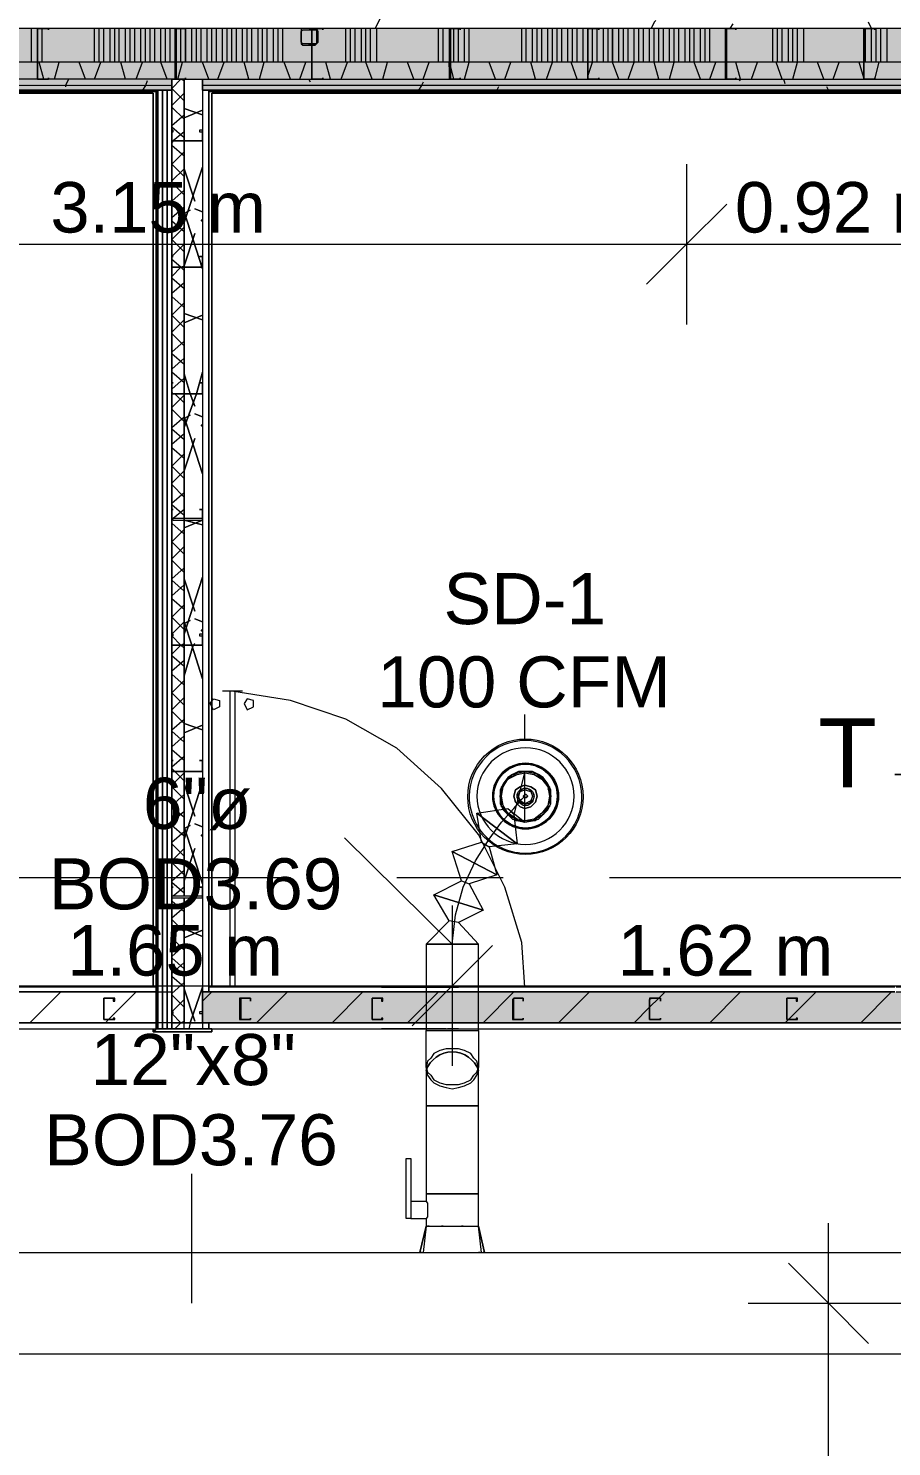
# Model space of a CAD drawing. Header units: metres. Extents: x -2 to 207, y -8 to 52.
# Drawn here: x 37.129 to 39.695, y 21.481 to 25.696 of the extents above; entities that cross this region are included whole.
import ezdxf

# ---------------------------------------------------------------- set-up
doc = ezdxf.new("R2010")
doc.units = ezdxf.units.M
doc.layers.add('HVAC - Ductos', color=5, linetype='Continuous', lineweight=0)
doc.layers.add('PDF_Text', color=7, linetype='Continuous', lineweight=0)
doc.layers.add('PDF_Geometry', color=7, linetype='Continuous', lineweight=0, true_color=0xaaaaaa)
doc.layers.add('PDF_Solid Fills', color=7, linetype='Continuous', lineweight=0, true_color=0xffffff)
doc.styles.add('PDF Helvetica', font='')
doc.styles.get('PDF Helvetica').set_extended_font_data('Helvetica')

msp = doc.modelspace()

# ---------------------------------------------------------------- hatches: boundary and pattern name
at = {"layer": 'PDF_Solid Fills', "lineweight": 0, "transparency": 33554559}
h = msp.add_hatch(color=256, dxfattribs=at)
h.paths.add_polyline_path([(37.9816, 25.696), (37.9724, 25.6914), (37.9724, 25.696), (34.7653, 25.696), (34.7653, 25.5952), (39.8922, 25.5952), (39.8922, 25.696)])
h.paths.add_polyline_path([(40.2679, 25.696), (40.2633, 25.6456), (40.2633, 25.696), (40.1213, 25.696), (40.1213, 25.5952), (40.4649, 25.5952), (40.4649, 25.696)])
h = msp.add_hatch(color=256, dxfattribs=at)
h.paths.add_polyline_path([(37.9862, 25.6868), (37.9862, 25.6547), (37.9908, 25.6868)])
h.paths.add_polyline_path([(37.9816, 25.6914), (37.9816, 25.696), (37.945, 25.696)])
h.paths.add_polyline_path([(37.945, 25.6502), (37.9815, 25.6456), (37.9816, 25.6456), (37.9816, 25.6502)])
h = msp.add_hatch(color=256, dxfattribs=at)
h.paths.add_polyline_path([(39.8922, 25.5448), (39.8922, 25.5952), (34.8661, 25.5952), (34.8661, 25.5448)])
h.paths.add_polyline_path([(40.1213, 25.5952), (40.1213, 25.5448), (40.4649, 25.5448), (40.4649, 25.5952)])
h = msp.add_hatch(color=256, dxfattribs=at)
h.paths.add_polyline_path([(37.5555, 25.5311), (37.5555, 25.5448), (34.9165, 25.5448), (34.9165, 25.5265), (34.9197, 25.5265), (37.1982, 25.5311)])
h.paths.add_polyline_path([(40.1213, 25.5448), (40.1213, 25.5265), (40.1214, 25.5265), (40.19, 25.5311), (40.4649, 25.5311), (40.4649, 25.5448)])
h.paths.add_polyline_path([(37.6472, 25.5448), (37.6472, 25.5265), (39.8922, 25.5265), (39.8922, 25.5448)])
h = msp.add_hatch(color=256, dxfattribs=at)
h.paths.add_polyline_path([(37.5555, 25.5128), (37.5555, 25.5265), (34.9302, 25.5265), (34.9302, 25.5128)])
h.paths.add_polyline_path([(40.1213, 25.5265), (40.1213, 25.5128), (40.4649, 25.5128), (40.4649, 25.5265)])
h.paths.add_polyline_path([(37.6472, 25.5265), (37.6472, 25.5128), (39.8922, 25.5128), (39.8922, 25.5265)])
msp.add_hatch(color=256, dxfattribs=at).paths.add_polyline_path([(39.7593, 22.7408), (39.7593, 22.8325), (37.6472, 22.8325), (37.6472, 22.7408)])
msp.add_hatch(color=256, dxfattribs=at).paths.add_polyline_path([(39.7593, 22.7408), (39.7593, 22.8325), (37.6472, 22.8325), (37.6472, 22.7408)])

# ---------------------------------------------------------------- linework, layer by layer
at = {"layer": 'HVAC - Ductos', "lineweight": 0}
for points in [[(39.0858, 25.2928), (39.0858, 25.0545), (39.0858, 24.8163)], [(39.2049, 25.1737), (39.0858, 25.0545), (38.9667, 24.9354)], [(30.573, 25.0545), (32.14, 25.0545), (35.9336, 25.0545), (39.0858, 25.0545), (40.245, 25.0545)], [(38.6047, 23.5838), (38.6047, 23.6572)], [(38.5543, 23.3777), (38.6047, 23.3364), (38.6047, 23.4876), (38.5727, 23.3593), (38.5819, 23.2723), (38.4627, 23.3639), (38.5543, 23.3777), (38.5727, 23.3593)], [(38.5819, 23.341), (38.5773, 23.341), (38.5773, 23.3456), (38.5543, 23.3593), (38.5406, 23.3823), (38.536, 23.3823), (38.536, 23.3868), (38.5314, 23.4143), (38.5314, 23.3914), (38.5406, 23.3731), (38.5543, 23.3593), (38.5681, 23.3456), (38.5864, 23.341), (38.6047, 23.3364), (38.6277, 23.341), (38.6459, 23.3456), (38.6597, 23.3593), (38.6735, 23.3731), (38.6826, 23.3914), (38.6826, 23.4143), (38.6826, 23.4326), (38.6735, 23.451), (38.6597, 23.4693), (38.6459, 23.4785), (38.6277, 23.4876), (38.6047, 23.4876), (38.5864, 23.4876), (38.5681, 23.4785), (38.5543, 23.4693), (38.5406, 23.451), (38.5314, 23.4326), (38.5314, 23.4143), (38.536, 23.4326), (38.5452, 23.451), (38.5543, 23.4647), (38.5681, 23.4785), (38.5864, 23.483), (38.6047, 23.4876), (38.6277, 23.483), (38.6459, 23.4785), (38.6597, 23.4647), (38.6689, 23.451), (38.6781, 23.4326), (38.6826, 23.4143), (38.6781, 23.396), (38.6689, 23.3777), (38.6597, 23.3593), (38.6459, 23.3502), (38.6277, 23.341), (38.6047, 23.341), (38.5864, 23.341), (38.5681, 23.3502), (38.5543, 23.3593), (38.5452, 23.3777), (38.536, 23.396), (38.5314, 23.4143), (38.536, 23.4372), (38.536, 23.4418), (38.5406, 23.4464), (38.5543, 23.4647), (38.5773, 23.4785)], [(38.5773, 23.483), (38.5819, 23.483), (38.6047, 23.4876), (38.6323, 23.483), (38.6368, 23.483)], [(38.6414, 23.4785), (38.6597, 23.4647), (38.6735, 23.4464), (38.6781, 23.4418), (38.6781, 23.4372)], [(38.6735, 23.4372), (38.6826, 23.4143), (38.6735, 23.3868)], [(38.3894, 22.9745), (38.3986, 23.0615), (38.4214, 23.144), (38.4581, 23.2219), (38.4994, 23.286), (38.536, 23.3364), (38.5727, 23.3777), (38.5956, 23.4051), (38.6047, 23.4143)], [(38.4765, 23.2769), (38.4627, 23.3639), (38.5819, 23.2723), (38.4994, 23.2631), (38.5222, 23.1806), (38.3894, 23.2494), (38.4765, 23.2769), (38.4994, 23.2631)], [(38.6781, 23.3868), (38.6781, 23.3823), (38.6735, 23.3823), (38.6597, 23.3593), (38.6368, 23.3456), (38.6368, 23.341), (38.6323, 23.341)], [(38.6323, 23.3456), (38.6047, 23.341), (38.5819, 23.3456)], [(38.3894, 22.9745), (38.0687, 23.2906)], [(38.4169, 23.1623), (38.3894, 23.2494), (38.5222, 23.1806), (38.4398, 23.1532), (38.4811, 23.0753), (38.3344, 23.1211), (38.4169, 23.1623), (38.4398, 23.1532)], [(38.3802, 23.0432), (38.3344, 23.1211), (38.4811, 23.0753), (38.4077, 23.0386), (38.3802, 23.0432), (38.3115, 22.9745), (38.3115, 22.7179), (38.3161, 22.7179), (38.3252, 22.7179), (38.3344, 22.7179), (38.3528, 22.7179), (38.371, 22.7179), (38.3894, 22.7179), (38.4077, 22.7179), (38.426, 22.7179), (38.4444, 22.7179), (38.4535, 22.7179), (38.4627, 22.7179), (38.4673, 22.7179), (38.4673, 22.9745), (38.3115, 22.9745), (38.4673, 22.9745), (38.4077, 23.0386)], [(38.3894, 23.089), (38.3894, 22.8508), (38.3894, 22.6125)], [(38.5085, 22.9699), (38.3894, 22.8508), (38.2703, 22.7317)], [(31.9017, 22.8508), (36.7354, 22.8508), (38.3894, 22.8508), (40.245, 22.8508)], [(38.3115, 22.6079), (38.3161, 22.5942), (38.3252, 22.585), (38.3344, 22.5713), (38.3528, 22.5621), (38.371, 22.5575), (38.3894, 22.5575), (38.4077, 22.5575), (38.426, 22.5621), (38.4444, 22.5713), (38.4535, 22.585), (38.4627, 22.5942), (38.4673, 22.6079)], [(38.3115, 22.5988), (38.3161, 22.585), (38.3252, 22.5713), (38.3344, 22.5621), (38.3528, 22.553), (38.371, 22.5484), (38.3894, 22.5438), (38.4077, 22.5484), (38.426, 22.553), (38.4444, 22.5621), (38.4535, 22.5713), (38.4627, 22.585), (38.4673, 22.5988)], [(37.6151, 21.907), (37.6151, 22.2918)], [(38.3207, 22.1361), (38.3161, 22.1361), (38.3207, 22.1361), (38.3252, 22.1361), (38.3344, 22.1361), (38.3528, 22.1361), (38.371, 22.1361), (38.3894, 22.1361), (38.4077, 22.1361), (38.426, 22.1361), (38.4444, 22.1361), (38.4535, 22.1361), (38.4581, 22.1361), (38.4627, 22.1361), (38.4673, 22.1361), (38.4673, 22.2323), (38.4627, 22.2323), (38.4535, 22.2323), (38.4444, 22.2323), (38.426, 22.2323), (38.4077, 22.2323), (38.3894, 22.2323), (38.371, 22.2323), (38.3528, 22.2323), (38.3344, 22.2323), (38.3252, 22.2323), (38.3161, 22.2323), (38.3115, 22.2323), (38.3115, 22.2093), (38.2657, 22.2093), (38.2657, 22.2047), (38.2657, 22.2001), (38.2657, 22.1956), (38.2657, 22.191), (38.2657, 22.1864), (38.2657, 22.1773), (38.2657, 22.1727), (38.2657, 22.1681), (38.2657, 22.1635), (38.2657, 22.1589), (38.3115, 22.1589), (38.3115, 22.1361), (38.3161, 22.1361)], [(38.3115, 22.2093), (38.3161, 22.2047), (38.3161, 22.1956), (38.3161, 22.191), (38.3161, 22.1819), (38.3161, 22.1727), (38.3161, 22.1635), (38.3115, 22.1589)], [(38.2978, 22.0581), (38.2932, 22.0581), (38.3115, 22.1361), (38.2932, 22.0581), (38.2978, 22.0581), (38.307, 22.0581), (38.3161, 22.0581), (38.3344, 22.0581), (38.339, 22.0581)], [(38.3115, 22.1361), (38.3024, 22.0581)], [(38.4627, 22.0581), (38.4719, 22.0581), (38.4765, 22.0581), (38.4673, 22.1361)], [(38.4856, 22.0581), (38.4673, 22.1361), (38.4856, 22.0581)], [(39.5074, 9.1378), (39.5074, 10.0678), (39.5074, 14.0264), (39.5074, 17.2794), (39.5074, 22.1452)], [(38.3436, 22.0581), (38.3574, 22.0581), (38.3665, 22.0581), (38.371, 22.0581)], [(38.3756, 22.0581), (38.3986, 22.0581), (38.4032, 22.0581)], [(38.4077, 22.0581), (38.4214, 22.0581), (38.4306, 22.0581), (38.4352, 22.0581), (38.4444, 22.0581), (38.4581, 22.0581)], [(38.4719, 22.0581), (38.4673, 22.0581)], [(39.3882, 22.0261), (39.5074, 21.907), (39.6264, 21.7878)], [(39.2691, 21.907), (39.5074, 21.907), (39.7456, 21.907)]]:
    msp.add_lwpolyline(points, dxfattribs=at)
for points in [[(38.4398, 23.4143, 1.013409), (38.7743, 23.4143, 0.986385)], [(38.4627, 23.4143, 0.994109), (38.7514, 23.4143, 0.994592)], [(38.5085, 23.4143, 0.990064), (38.7055, 23.4143, 0.990766)], [(38.4673, 22.5988, 0.705972), (38.3115, 22.5988, -0.705972)], [(40.7444, 21.4488), (40.442, 21.4488), (40.4328, 21.5083), (40.4191, 21.5679), (40.387, 21.6183), (40.3503, 21.6641), (40.3045, 21.7053), (40.2541, 21.7328), (40.1946, 21.7512), (40.135, 21.7557), (40.135, 22.0581), (40.135, 21.7557), (35.9015, 21.7557), (35.9015, 22.0581), (40.135, 22.0581, -0.417539)]]:
    msp.add_lwpolyline(points, format="xyb", close=True, dxfattribs=at)
for points in [[(38.6781, 23.4143), (38.6735, 23.3868), (38.6551, 23.3639), (38.6323, 23.3456), (38.6047, 23.341), (38.5819, 23.3456), (38.5543, 23.3639), (38.5406, 23.3868), (38.536, 23.4143), (38.5406, 23.4418), (38.5543, 23.4647), (38.5819, 23.4785), (38.6047, 23.483), (38.6323, 23.4785), (38.6551, 23.4647), (38.6735, 23.4418)], [(38.6414, 23.4143), (38.6368, 23.4326), (38.6231, 23.4418), (38.6047, 23.4464), (38.591, 23.4418), (38.5773, 23.4326), (38.5727, 23.4143), (38.5773, 23.4326), (38.591, 23.4418), (38.6047, 23.4464), (38.6231, 23.4418), (38.6368, 23.4326)], [(38.6323, 23.4143), (38.6277, 23.396), (38.6139, 23.3868), (38.6001, 23.3868), (38.5864, 23.396), (38.5819, 23.4143), (38.5864, 23.4281), (38.6001, 23.4372), (38.6139, 23.4372), (38.6277, 23.4281)], [(38.5727, 23.4143), (38.5773, 23.396), (38.591, 23.3823), (38.6047, 23.3777), (38.6231, 23.3823), (38.6368, 23.396), (38.6414, 23.4143), (38.6368, 23.396), (38.6231, 23.3823), (38.6047, 23.3777), (38.591, 23.3823), (38.5773, 23.396)], [(38.6277, 23.4143), (38.6231, 23.4006), (38.6047, 23.3914), (38.591, 23.4006), (38.5864, 23.4143), (38.591, 23.4281), (38.6047, 23.4326), (38.6231, 23.4281)], [(38.6139, 23.4143), (38.6093, 23.4189), (38.6047, 23.4189), (38.6001, 23.4143), (38.6047, 23.4189), (38.6093, 23.4189)], [(38.6001, 23.4143), (38.6047, 23.4097), (38.6093, 23.4097), (38.6139, 23.4143), (38.6093, 23.4097), (38.6047, 23.4097)], [(38.4673, 22.9745), (38.4627, 22.9745), (38.4535, 22.9745), (38.4444, 22.9745), (38.426, 22.9745), (38.4077, 22.9745), (38.3894, 22.9745), (38.371, 22.9745), (38.3528, 22.9745), (38.3344, 22.9745), (38.3252, 22.9745), (38.3161, 22.9745), (38.3115, 22.9745), (38.3161, 22.9745), (38.3252, 22.9745), (38.3344, 22.9745), (38.3528, 22.9745), (38.371, 22.9745), (38.3894, 22.9745), (38.4077, 22.9745), (38.426, 22.9745), (38.4444, 22.9745), (38.4535, 22.9745), (38.4627, 22.9745)], [(38.4673, 22.7179), (38.4673, 22.6721), (38.4673, 22.6354), (38.4673, 22.6079), (38.4627, 22.6263), (38.4535, 22.6354), (38.4444, 22.6492), (38.426, 22.6583), (38.4077, 22.6629), (38.3894, 22.6629), (38.371, 22.6629), (38.3528, 22.6583), (38.3344, 22.6492), (38.3252, 22.6354), (38.3161, 22.6263), (38.3115, 22.6079), (38.3115, 22.6446), (38.3115, 22.6859), (38.3115, 22.7179), (38.3161, 22.7179), (38.3252, 22.7179), (38.3344, 22.7179), (38.3528, 22.7179), (38.371, 22.7179), (38.3894, 22.7179), (38.4077, 22.7179), (38.426, 22.7179), (38.4444, 22.7179), (38.4535, 22.7179), (38.4627, 22.7179)], [(38.3115, 22.4934), (38.3161, 22.4934), (38.3252, 22.4934), (38.3344, 22.4934), (38.3528, 22.4934), (38.371, 22.4934), (38.3894, 22.4934), (38.4077, 22.4934), (38.426, 22.4934), (38.4444, 22.4934), (38.4535, 22.4934), (38.4627, 22.4934), (38.4673, 22.4934), (38.4673, 22.5346), (38.4673, 22.5759), (38.4673, 22.5988), (38.4673, 22.6079), (38.4627, 22.6263), (38.4535, 22.6354), (38.4444, 22.6492), (38.426, 22.6583), (38.4077, 22.6629), (38.3894, 22.6629), (38.371, 22.6629), (38.3528, 22.6583), (38.3344, 22.6492), (38.3252, 22.6354), (38.3161, 22.6263), (38.3115, 22.6079), (38.3115, 22.5988), (38.3115, 22.5621), (38.3115, 22.5209)], [(38.4673, 22.4934), (38.4627, 22.4934), (38.4535, 22.4934), (38.4444, 22.4934), (38.426, 22.4934), (38.4077, 22.4934), (38.3894, 22.4934), (38.371, 22.4934), (38.3528, 22.4934), (38.3344, 22.4934), (38.3252, 22.4934), (38.3161, 22.4934), (38.3115, 22.4934), (38.3115, 22.2323), (38.3161, 22.2323), (38.3252, 22.2323), (38.3344, 22.2323), (38.3528, 22.2323), (38.371, 22.2323), (38.3894, 22.2323), (38.4077, 22.2323), (38.426, 22.2323), (38.4444, 22.2323), (38.4535, 22.2323), (38.4627, 22.2323), (38.4673, 22.2323)], [(38.2519, 22.3376), (38.2657, 22.3376), (38.2657, 22.1589), (38.2519, 22.1589)], [(38.3619, 22.1361), (38.3574, 22.1361)], [(38.4214, 22.1361), (38.4169, 22.1361)], [(38.4811, 22.0581), (38.4856, 22.0581)]]:
    msp.add_lwpolyline(points, close=True, dxfattribs=at)
for centre, radius in [((38.6067, 23.4124), 0.1715), ((38.606, 23.4143), 0.0949), ((38.609, 23.4143), 0.0965), ((38.6081, 23.4143), 0.0949)]:
    msp.add_circle(centre, radius, dxfattribs=at)
msp.add_ellipse((38.607, 23.4143), major_axis=(-0.0252, 0), ratio=0.944079, start_param=3.140775, end_param=9.42396, dxfattribs=at)
at = {"layer": 'PDF_Geometry', "color": 254, "lineweight": 0, "true_color": 0xeaeaea}
for points in [[(38.1741, 25.7235), (38.1695, 25.7144), (38.1603, 25.696)], [(38.9942, 25.719), (38.9896, 25.7144), (38.9804, 25.696)], [(39.6356, 25.696), (39.6264, 25.7144)], [(39.2233, 25.7098), (39.2141, 25.696)], [(37.2486, 25.5448), (37.2394, 25.5265), (37.2394, 25.5219)], [(37.9679, 25.5357), (37.9633, 25.5448)], [(39.2461, 25.5448), (39.2416, 25.5403)], [(39.379, 25.5311), (39.3745, 25.5448)], [(37.4823, 25.5403), (37.4777, 25.5265), (37.4685, 25.5127)], [(38.3024, 25.5357), (38.2978, 25.5265), (38.2886, 25.5127)], [(38.5268, 25.5219), (38.5222, 25.5127)], [(39.5074, 25.5127), (39.5028, 25.5219)]]:
    msp.add_lwpolyline(points, dxfattribs=at)
at = {"layer": 'PDF_Geometry', "lineweight": 0}
for points in [[(39.8922, 25.696), (34.7653, 25.696), (34.7653, 25.5952), (34.7332, 25.5952), (34.7332, 25.696), (34.7469, 25.696), (34.7653, 25.696)], [(37.1386, 25.5952), (37.1386, 25.696)], [(37.1569, 25.5952), (37.1569, 25.696)], [(37.1707, 25.5952), (37.1707, 25.696)], [(37.3264, 25.5952), (37.3264, 25.696)], [(37.3402, 25.5952), (37.3402, 25.696)], [(37.3539, 25.5952), (37.3539, 25.696)], [(37.3723, 25.5952), (37.3723, 25.696)], [(37.386, 25.5952), (37.386, 25.696)], [(37.3997, 25.5952), (37.3997, 25.696)], [(37.4181, 25.5952), (37.4181, 25.696)], [(37.4318, 25.5952), (37.4318, 25.696)], [(37.4456, 25.5952), (37.4456, 25.696)], [(37.4639, 25.5952), (37.4639, 25.696)], [(37.4777, 25.5952), (37.4777, 25.696)], [(37.4914, 25.5952), (37.4914, 25.696)], [(37.5051, 25.5952), (37.5051, 25.696)], [(37.5235, 25.5952), (37.5235, 25.696)], [(37.5372, 25.5952), (37.5372, 25.696)], [(37.5509, 25.5952), (37.5509, 25.696)], [(38.3802, 25.696), (38.3802, 25.5952), (37.9724, 25.5952), (37.5693, 25.5952), (37.5693, 25.696)], [(37.583, 25.5952), (37.583, 25.696)], [(37.6151, 25.5952), (37.6151, 25.696)], [(37.6288, 25.5952), (37.6288, 25.696)], [(37.6426, 25.5952), (37.6426, 25.696)], [(37.6609, 25.5952), (37.6609, 25.696)], [(37.6747, 25.5952), (37.6747, 25.696)], [(37.6884, 25.5952), (37.6884, 25.696)], [(37.7067, 25.5952), (37.7067, 25.696)], [(37.7205, 25.5952), (37.7205, 25.696)], [(37.7342, 25.5952), (37.7342, 25.696)], [(37.748, 25.5952), (37.748, 25.696)], [(37.7663, 25.5952), (37.7663, 25.696)], [(37.78, 25.5952), (37.78, 25.696)], [(37.7938, 25.5952), (37.7938, 25.696)], [(37.8121, 25.5952), (37.8121, 25.696)], [(37.8258, 25.5952), (37.8258, 25.696)], [(37.8396, 25.5952), (37.8396, 25.696)], [(37.8579, 25.5952), (37.8579, 25.696)], [(37.8716, 25.5952), (37.8716, 25.696)], [(37.8854, 25.5952), (37.8854, 25.696)], [(38.0733, 25.5952), (38.0733, 25.696)], [(38.087, 25.5952), (38.087, 25.696)], [(38.1007, 25.5952), (38.1007, 25.696)], [(38.1191, 25.5952), (38.1191, 25.696)], [(38.1328, 25.5952), (38.1328, 25.696)], [(38.1465, 25.5952), (38.1465, 25.696)], [(38.1649, 25.5952), (38.1649, 25.696)], [(38.3482, 25.5952), (38.3482, 25.696)], [(38.3619, 25.5952), (38.3619, 25.696)], [(38.394, 25.5952), (38.394, 25.696)], [(38.4077, 25.5952), (38.4077, 25.696)], [(38.426, 25.5952), (38.426, 25.696)], [(38.4398, 25.5952), (38.4398, 25.696)], [(38.5956, 25.5952), (38.5956, 25.696)], [(38.6093, 25.5952), (38.6093, 25.696)], [(38.6277, 25.5952), (38.6277, 25.696)], [(38.6414, 25.5952), (38.6414, 25.696)], [(38.6551, 25.5952), (38.6551, 25.696)], [(38.6735, 25.5952), (38.6735, 25.696)], [(38.6872, 25.5952), (38.6872, 25.696)], [(38.7009, 25.5952), (38.7009, 25.696)], [(38.7147, 25.5952), (38.7147, 25.696)], [(38.733, 25.5952), (38.733, 25.696)], [(38.7468, 25.5952), (38.7468, 25.696)], [(38.7605, 25.5952), (38.7605, 25.696)], [(38.7788, 25.5952), (38.7788, 25.696)], [(38.7926, 25.5952), (38.7926, 25.696)], [(38.8063, 25.5952), (38.8063, 25.696)], [(38.8201, 25.5952), (38.8201, 25.696)], [(38.8384, 25.5952), (38.8384, 25.696)], [(38.8522, 25.5952), (38.8522, 25.696)], [(38.8842, 25.5952), (38.8842, 25.696)], [(38.898, 25.5952), (38.898, 25.696)], [(38.9117, 25.5952), (38.9117, 25.696)], [(38.93, 25.5952), (38.93, 25.696)], [(38.9438, 25.5952), (38.9438, 25.696)], [(38.9575, 25.5952), (38.9575, 25.696)], [(38.9758, 25.5952), (38.9758, 25.696)], [(38.9896, 25.5952), (38.9896, 25.696)], [(39.0034, 25.5952), (39.0034, 25.696)], [(39.0171, 25.5952), (39.0171, 25.696)], [(39.0354, 25.5952), (39.0354, 25.696)], [(39.0492, 25.5952), (39.0492, 25.696)], [(39.0629, 25.5952), (39.0629, 25.696)], [(39.0812, 25.5952), (39.0812, 25.696)], [(39.095, 25.5952), (39.095, 25.696)], [(39.1087, 25.5952), (39.1087, 25.696)], [(39.1271, 25.5952), (39.1271, 25.696)], [(39.1408, 25.5952), (39.1408, 25.696)], [(39.1545, 25.5952), (39.1545, 25.696)], [(39.3424, 25.5952), (39.3424, 25.696)], [(39.3561, 25.5952), (39.3561, 25.696)], [(39.3699, 25.5952), (39.3699, 25.696)], [(39.3882, 25.5952), (39.3882, 25.696)], [(39.402, 25.5952), (39.402, 25.696)], [(39.4157, 25.5952), (39.4157, 25.696)], [(39.434, 25.5952), (39.434, 25.696)], [(39.6173, 25.5952), (39.6173, 25.696)], [(39.6356, 25.5952), (39.6356, 25.696)], [(39.6494, 25.5952), (39.6494, 25.696)], [(39.6631, 25.5952), (39.6631, 25.696)], [(39.6815, 25.5952), (39.6815, 25.696)], [(37.5647, 25.5952), (37.1569, 25.5952), (36.7492, 25.5952), (36.3368, 25.5952), (35.929, 25.5952), (35.5212, 25.5952), (35.1135, 25.5952), (34.8661, 25.5952), (34.8661, 25.5448), (34.8661, 25.5127), (34.8661, 25.137), (34.8661, 25.5448), (34.9165, 25.5448), (34.9165, 22.9057), (34.9165, 25.5265), (34.9302, 25.5265), (34.9302, 22.7545), (34.9165, 22.7545), (34.9165, 22.9012)], [(39.2003, 25.5952), (38.7926, 25.5952), (38.3848, 25.5952)], [(39.8922, 25.5952), (39.6127, 25.5952), (39.2049, 25.5952)], [(37.5921, 25.5448), (37.5555, 25.5448), (34.9165, 25.5448), (34.9165, 25.5265), (34.9165, 25.5127), (34.9165, 22.9378), (34.9165, 22.9057)], [(37.5189, 25.5127), (37.5555, 25.5127), (37.5555, 25.5265), (37.5555, 25.5448), (37.5921, 25.5448), (37.5921, 25.5127), (37.5921, 25.3615), (37.5921, 24.9859), (37.5921, 24.6102), (37.5921, 24.239), (37.5921, 23.8633), (37.5921, 23.4876), (37.5921, 23.1165), (37.5921, 23.4876), (37.5921, 23.8633), (37.5921, 24.239), (37.5921, 24.6102), (37.5921, 24.9859), (37.5921, 25.3615), (37.5921, 25.5448), (37.6472, 25.5448), (37.6472, 22.7225), (37.5921, 22.7225), (37.5921, 22.7408), (37.5921, 23.1119), (37.5921, 22.7408)], [(37.5921, 25.5403), (37.583, 25.5448), (37.5555, 25.5173), (37.5921, 25.4807)], [(37.5921, 23.1165), (37.5921, 23.4876), (37.5921, 23.8633), (37.5921, 24.239), (37.5921, 24.6102), (37.5921, 24.9859), (37.5921, 25.3615), (37.5921, 25.5448), (37.5555, 25.5448), (37.5555, 22.7225), (37.5921, 22.7225), (37.5921, 22.7408), (37.5921, 23.1119)], [(37.6655, 25.5127), (37.6655, 22.8462), (37.6655, 25.5127), (37.6472, 25.5127), (37.6472, 25.5265), (37.6472, 25.5448), (39.8922, 25.5448)], [(37.5555, 25.5265), (34.9302, 25.5265), (34.9302, 25.5127), (34.9302, 22.9378), (34.9302, 22.7545), (34.9302, 22.7408), (32.3141, 22.7408), (32.3141, 22.7225), (34.9485, 22.7225), (34.9485, 22.7408), (32.3141, 22.7408), (31.9613, 22.7408), (31.9613, 22.7225), (32.3141, 22.7225), (31.9613, 22.7225)], [(34.9485, 22.8095), (34.9485, 22.9378), (34.9485, 25.5127), (37.5097, 25.5127), (37.5097, 22.8462), (34.9165, 22.8462), (34.8431, 22.8462), (34.8431, 22.8325), (34.8431, 22.7408), (34.8431, 22.7225), (37.5235, 22.7225), (37.6655, 22.7225), (39.7593, 22.7225), (39.7593, 22.8462), (39.7089, 22.8462)], [(34.9485, 25.5127), (34.9485, 25.5081), (34.9531, 25.5081), (34.9531, 22.8462), (34.9531, 25.5081), (34.9485, 25.5081), (34.9485, 25.5127), (34.9485, 22.8462), (34.9485, 25.5127), (34.9485, 25.5081), (34.9531, 25.5081), (37.5097, 25.5081)], [(34.9485, 22.9378), (34.9485, 25.5127), (37.5097, 25.5127), (37.5555, 25.5127), (34.9485, 25.5127), (37.5097, 25.5127), (37.5143, 25.5127), (37.5143, 22.8325), (37.5097, 22.8325), (37.5097, 22.8462), (37.5097, 22.8325), (37.5097, 22.8462), (37.5097, 22.8325)], [(35.0585, 25.5127), (37.4089, 25.5127)], [(37.5097, 25.5127), (37.5097, 22.8462), (37.5097, 25.5127)], [(37.5097, 25.5127), (37.5097, 22.8462), (37.5097, 25.5127)], [(37.5143, 25.5127), (37.5281, 25.5127), (37.5281, 22.8325), (37.5418, 22.8325)], [(37.5281, 25.5127), (37.5418, 25.5127), (37.5418, 22.8325), (37.5555, 22.8325)], [(37.5418, 25.5127), (37.5555, 25.5127), (37.5555, 22.8325), (37.5555, 22.7408)], [(37.5921, 25.5036), (37.5555, 25.4669)], [(39.8922, 25.5265), (37.6472, 25.5265)], [(37.6655, 22.8325), (37.6655, 22.8462), (37.6655, 22.8325), (37.6655, 25.5127), (37.6472, 25.5127), (37.6472, 22.8325), (37.6472, 22.7408), (37.6472, 22.8325), (37.6655, 22.8325), (39.7043, 22.8325), (37.6472, 22.8325), (37.6472, 22.7408), (39.7593, 22.7408)], [(37.6609, 25.5127), (37.6472, 25.5127), (39.8922, 25.5127), (37.8396, 25.5127)], [(39.8922, 25.5127), (37.6655, 25.5127), (37.6655, 22.9424), (37.6655, 25.5127), (39.8922, 25.5127), (39.8922, 23.4785), (39.7043, 23.4785), (39.8922, 23.4785)], [(37.6655, 25.5127), (37.6655, 22.8462), (37.6655, 25.5127)], [(39.7043, 22.8462), (37.6655, 22.8462), (37.6655, 25.5127), (39.8922, 25.5127)], [(37.6655, 25.5127), (37.6655, 22.8462), (37.6655, 25.5127)], [(37.6655, 22.8325), (37.6655, 25.5127), (37.6655, 22.8325)], [(37.6655, 25.5081), (39.8922, 25.5081)], [(37.6747, 22.8462), (37.6747, 25.5036)], [(37.6747, 22.8462), (37.6747, 25.5036)], [(37.5921, 25.4257), (37.5555, 25.4623)], [(37.5555, 25.4074), (37.5921, 25.4395)], [(37.5921, 25.3707), (37.5555, 25.4028)], [(37.5921, 25.389), (37.5601, 25.3615), (37.5555, 25.357)], [(37.5921, 25.3157), (37.5555, 25.3478)], [(37.5921, 25.2562), (37.5555, 25.2928), (37.5921, 25.3294)], [(37.5921, 25.279), (37.5555, 25.2424)], [(37.5921, 25.2012), (37.5555, 25.2378)], [(37.5555, 25.1828), (37.5921, 25.2149)], [(37.5921, 25.1462), (37.5555, 25.1783)], [(37.5921, 25.1646), (37.5555, 25.1325)], [(37.5921, 25.0912), (37.5555, 25.1233)], [(37.5921, 25.0317), (37.5555, 25.0683), (37.5921, 25.1049)], [(37.5921, 25.0545), (37.5555, 25.0179)], [(37.5921, 24.9767), (37.583, 24.9859), (37.5555, 25.0087)], [(37.5555, 24.9583), (37.583, 24.9859), (37.5921, 24.9904)], [(37.5921, 24.9217), (37.5555, 24.9538)], [(37.5921, 24.94), (37.5555, 24.9079)], [(37.5921, 24.8667), (37.5555, 24.8988)], [(37.5921, 24.8072), (37.5555, 24.8438), (37.5921, 24.8805)], [(37.5921, 24.83), (37.5555, 24.7934)], [(37.5921, 24.7522), (37.5555, 24.7888)], [(37.5555, 24.7338), (37.5921, 24.7659)], [(37.5921, 24.6972), (37.5555, 24.7292)], [(37.5921, 24.7155), (37.5555, 24.6834)], [(37.5921, 24.6422), (37.5555, 24.6743)], [(37.5555, 24.6239), (37.5921, 24.656)], [(37.5601, 24.6102), (37.5555, 24.6148)], [(37.5921, 24.6056), (37.5555, 24.5689)], [(37.5921, 24.5826), (37.5647, 24.6102)], [(37.5921, 24.5277), (37.5555, 24.5643)], [(37.5555, 24.5093), (37.5921, 24.5414)], [(37.5921, 24.4727), (37.5555, 24.5047)], [(37.5921, 24.491), (37.5555, 24.4589)], [(37.5921, 24.4177), (37.5555, 24.4498)], [(37.5921, 24.3581), (37.5555, 24.3948), (37.5921, 24.4315)], [(37.5921, 24.3811), (37.5555, 24.3444)], [(37.5921, 24.3032), (37.5555, 24.3399)], [(37.5555, 24.2848), (37.5921, 24.3169)], [(37.5921, 24.2482), (37.5555, 24.2802)], [(37.5921, 24.2665), (37.5601, 24.239)], [(37.5601, 24.2344), (37.5555, 24.2344)], [(37.5921, 24.1932), (37.5555, 24.2253)], [(37.5921, 24.1336), (37.5555, 24.1703), (37.5921, 24.207)], [(37.5921, 24.1566), (37.5555, 24.1199)], [(37.5921, 24.0787), (37.5555, 24.1153)], [(37.5555, 24.0604), (37.5921, 24.0924)], [(37.5921, 24.0237), (37.5555, 24.0558)], [(37.5921, 24.042), (37.5555, 24.0099)], [(37.5921, 23.9687), (37.5555, 24.0008)], [(37.5921, 23.9091), (37.5555, 23.9458), (37.5921, 23.9825)], [(37.5921, 23.9321), (37.5555, 23.8954)], [(37.5921, 23.8541), (37.583, 23.8633), (37.5555, 23.8908)], [(37.5555, 23.8358), (37.583, 23.8633), (37.5921, 23.8679)], [(37.5921, 23.7992), (37.5555, 23.8313)], [(37.5921, 23.8175), (37.5555, 23.7855)], [(37.5921, 23.7442), (37.5555, 23.7763)], [(37.5921, 23.6846), (37.5555, 23.7213), (37.5921, 23.7579)], [(37.5921, 23.7076), (37.5555, 23.6709)], [(37.7663, 23.7259), (37.7067, 23.7259)], [(37.7296, 22.8462), (37.7296, 23.7259)], [(38.6047, 22.8462), (38.5956, 22.979), (38.5452, 23.144), (38.4673, 23.2998), (38.3574, 23.4372), (38.2245, 23.5564), (38.0733, 23.6434), (37.9083, 23.6984), (37.7342, 23.7259)], [(37.7434, 23.7259), (37.7434, 22.8462)], [(37.5921, 23.6296), (37.5555, 23.6663)], [(37.5555, 23.6114), (37.5921, 23.6434)], [(37.5921, 23.5747), (37.5555, 23.6068)], [(37.5921, 23.593), (37.5555, 23.5609)], [(37.5921, 23.5197), (37.5555, 23.5518)], [(37.5555, 23.5014), (37.5921, 23.5334)], [(37.5921, 23.4601), (37.5647, 23.4876), (37.5555, 23.4968)], [(37.5921, 23.483), (37.5555, 23.4464)], [(37.5921, 23.4051), (37.5555, 23.4418)], [(37.5555, 23.3868), (37.5921, 23.4189)], [(37.5921, 23.3502), (37.5555, 23.3823)], [(37.5921, 23.3685), (37.5555, 23.3364)], [(37.5921, 23.2952), (37.5555, 23.3273)], [(37.5555, 23.2769), (37.5921, 23.3089)], [(37.5921, 23.2357), (37.5555, 23.2723)], [(37.5921, 23.2585), (37.5555, 23.2219)], [(37.5921, 23.1806), (37.5555, 23.2173)], [(37.5555, 23.1623), (37.5921, 23.1944)], [(37.9083, 23.1715), (36.6392, 23.1715)], [(37.5921, 23.1257), (37.5555, 23.1577)], [(37.5921, 23.144), (37.5601, 23.1165)], [(38.5406, 23.1715), (38.2245, 23.1715)], [(40.1305, 23.1715), (38.8568, 23.1715)], [(37.5921, 23.0707), (37.5555, 23.1028)], [(37.5555, 23.0524), (37.5921, 23.0844)], [(37.5921, 23.0111), (37.5555, 23.0478)], [(37.5921, 23.034), (37.5555, 22.9974)], [(37.5921, 22.9562), (37.5555, 22.9928)], [(37.5555, 22.9378), (37.5921, 22.9699)], [(37.5921, 22.9012), (37.5555, 22.9332)], [(37.5921, 22.9195), (37.5555, 22.8874)], [(37.5921, 22.8462), (37.5555, 22.8783)], [(37.5555, 22.8279), (37.5921, 22.8599)], [(39.7043, 22.8462), (37.6655, 22.8462), (37.6655, 22.8325), (39.7043, 22.8325)], [(37.5143, 22.8325), (37.5281, 22.8325)], [(37.5921, 22.7866), (37.5555, 22.8233)], [(37.5921, 22.8095), (37.5555, 22.7729)], [(39.7089, 22.8325), (39.7593, 22.8325), (39.7593, 22.7408), (37.6655, 22.7408), (37.6472, 22.7408)], [(37.583, 22.7408), (37.5555, 22.7683)], [(37.6472, 22.7225), (37.5143, 22.7225), (37.5097, 22.7225), (37.6747, 22.7225), (37.5097, 22.7225), (37.5051, 22.7179), (37.5051, 22.7133), (37.5005, 22.7133), (37.5005, 22.7225), (37.5005, 22.7133), (37.6747, 22.7133), (37.5005, 22.7133), (37.6747, 22.7133), (37.5005, 22.7133), (37.6747, 22.7133), (37.5005, 22.7133), (37.5005, 22.7225), (37.5005, 22.7133), (37.5051, 22.7133), (37.5051, 22.7179), (37.5097, 22.7225), (37.5097, 22.7408), (37.5143, 22.7408), (37.5143, 22.7225)], [(37.5097, 22.7408), (37.5097, 22.7225), (37.6747, 22.7225), (37.6747, 22.7179), (37.6747, 22.7133), (37.6747, 22.7179), (37.6747, 22.7133), (37.6747, 22.7179), (37.6747, 22.7225), (37.5097, 22.7225), (37.6747, 22.7225), (37.5097, 22.7225), (37.6747, 22.7225), (37.5189, 22.7225), (37.6747, 22.7225), (37.5097, 22.7225)], [(37.5097, 22.7408), (37.5097, 22.7225), (37.5097, 22.7408)], [(37.5097, 22.7408), (37.5097, 22.7225), (37.5097, 22.7408)], [(37.5281, 22.7408), (37.5143, 22.7408)], [(37.6655, 22.7408), (37.6655, 22.7225), (37.6655, 22.7408), (37.6655, 22.7225), (37.6655, 22.7408), (37.6655, 22.7225), (37.6472, 22.7225), (37.5281, 22.7225)], [(37.5647, 22.7225), (37.583, 22.7408), (37.5921, 22.7454)], [(37.6655, 22.7225), (37.6655, 22.7408), (37.6655, 22.7225)]]:
    msp.add_lwpolyline(points, dxfattribs=at)
for points in [[(37.189, 25.696), (37.1569, 25.696), (37.1569, 25.5448), (37.189, 25.5448), (37.189, 25.5494), (37.189, 25.5448), (37.1569, 25.5448), (37.1569, 25.696), (37.189, 25.696), (37.189, 25.6914)], [(37.189, 25.696), (37.1569, 25.696), (37.1569, 25.5448), (37.189, 25.5448), (37.189, 25.5494), (37.189, 25.5448), (37.1569, 25.5448), (37.1569, 25.696), (37.189, 25.696), (37.189, 25.6914)], [(37.5967, 25.696), (37.5693, 25.696), (37.5647, 25.696), (37.5647, 25.5448), (37.5693, 25.5448), (37.5967, 25.5448), (37.5967, 25.5494), (37.5967, 25.5448), (37.5693, 25.5448), (37.5693, 25.696), (37.5967, 25.696), (37.5967, 25.6914)], [(37.5967, 25.696), (37.5693, 25.696), (37.5647, 25.696), (37.5647, 25.5448), (37.5693, 25.5448), (37.5967, 25.5448), (37.5967, 25.5494), (37.5967, 25.5448), (37.5693, 25.5448), (37.5693, 25.696), (37.5967, 25.696), (37.5967, 25.6914)], [(37.5967, 25.696), (37.5967, 25.5952)], [(37.9404, 25.6868), (37.9404, 25.6547), (37.9404, 25.6502), (37.945, 25.6456), (37.9816, 25.6456), (37.9862, 25.6502), (37.9908, 25.6547), (37.9908, 25.6868), (37.9862, 25.696), (37.9816, 25.696), (37.945, 25.696), (37.9404, 25.696), (37.9404, 25.6868), (37.945, 25.6914), (37.9816, 25.6914), (37.9862, 25.6914), (37.9862, 25.6868), (37.9862, 25.6547), (37.9862, 25.6502), (37.9816, 25.6502), (37.945, 25.6502), (37.9404, 25.6547)], [(38.0045, 25.696), (37.9724, 25.696), (37.9724, 25.5448), (38.0045, 25.5448), (38.0045, 25.5494), (38.0045, 25.5448), (37.9724, 25.5448), (37.9724, 25.696), (38.0045, 25.696), (38.0045, 25.6914)], [(38.0045, 25.696), (37.9724, 25.696), (37.9724, 25.5448), (38.0045, 25.5448), (38.0045, 25.5494), (38.0045, 25.5448), (37.9724, 25.5448), (37.9724, 25.696), (38.0045, 25.696), (38.0045, 25.6914)], [(38.4123, 25.696), (38.3848, 25.696), (38.3802, 25.696), (38.3802, 25.5448), (38.3848, 25.5448), (38.4123, 25.5448), (38.4123, 25.5494), (38.4123, 25.5448), (38.3848, 25.5448), (38.3848, 25.696), (38.4123, 25.696), (38.4123, 25.6914)], [(38.4123, 25.696), (38.3848, 25.696), (38.3802, 25.696), (38.3802, 25.5448), (38.3848, 25.5448), (38.4123, 25.5448), (38.4123, 25.5494), (38.4123, 25.5448), (38.3848, 25.5448), (38.3848, 25.696), (38.4123, 25.696), (38.4123, 25.6914)], [(38.8247, 25.696), (38.7926, 25.696), (38.7926, 25.5448), (38.8247, 25.5448), (38.8247, 25.5494), (38.8247, 25.5448), (38.7926, 25.5448), (38.7926, 25.696), (38.8247, 25.696), (38.8247, 25.6914)], [(38.8247, 25.696), (38.7926, 25.696), (38.7926, 25.5448), (38.8247, 25.5448), (38.8247, 25.5494), (38.8247, 25.5448), (38.7926, 25.5448), (38.7926, 25.696), (38.8247, 25.696), (38.8247, 25.6914)], [(38.8659, 25.696), (38.8659, 25.5952)], [(39.2324, 25.696), (39.2049, 25.696), (39.2003, 25.696), (39.2003, 25.5448), (39.2049, 25.5448), (39.2324, 25.5448), (39.2324, 25.5494), (39.2324, 25.5448), (39.2049, 25.5448), (39.2049, 25.696), (39.2324, 25.696), (39.2324, 25.6914)], [(39.2324, 25.696), (39.2049, 25.696), (39.2003, 25.696), (39.2003, 25.5448), (39.2049, 25.5448), (39.2324, 25.5448), (39.2324, 25.5494), (39.2324, 25.5448), (39.2049, 25.5448), (39.2049, 25.696), (39.2324, 25.696), (39.2324, 25.6914)], [(39.6448, 25.696), (39.6127, 25.696), (39.6127, 25.5448), (39.6448, 25.5448), (39.6448, 25.5494), (39.6448, 25.5448), (39.6127, 25.5448), (39.6127, 25.696), (39.6448, 25.696), (39.6448, 25.6914)], [(39.6448, 25.696), (39.6127, 25.696), (39.6127, 25.5448), (39.6448, 25.5448), (39.6448, 25.5494), (39.6448, 25.5448), (39.6127, 25.5448), (39.6127, 25.696), (39.6448, 25.696), (39.6448, 25.6914)], [(34.9577, 25.5036), (34.9531, 25.5036), (34.9485, 25.5081), (34.9531, 25.5036), (34.9577, 25.5036), (37.5005, 25.5036), (34.9577, 25.5036), (34.9577, 22.8462)], [(37.5005, 25.5036), (37.5005, 22.8462)], [(37.5005, 25.5036), (37.5005, 22.8462)], [(37.5097, 25.5127), (37.5097, 22.8462), (37.5097, 25.5127), (37.5097, 22.8645)], [(37.5097, 22.7225), (37.5143, 22.7225), (37.5143, 25.5127), (37.5097, 25.5127)], [(37.5143, 22.7225), (37.5281, 22.7225), (37.5281, 25.5127), (37.5143, 25.5127)], [(37.5281, 22.7225), (37.5418, 22.7225), (37.5418, 25.5127), (37.5281, 25.5127)], [(37.5418, 22.7225), (37.5555, 22.7225), (37.5555, 25.5127), (37.5418, 25.5127)], [(37.6655, 25.5127), (37.6472, 25.5127), (37.6472, 22.8325), (37.6655, 22.8325)], [(37.6747, 25.5036), (37.6747, 22.8462)], [(37.6747, 25.5036), (39.8922, 25.5036)], [(37.5555, 25.3936), (37.5555, 25.3615), (37.5601, 25.3615), (37.6472, 25.3615), (37.6472, 25.3936), (37.638, 25.3936), (37.638, 25.389), (37.6472, 25.389), (37.6472, 25.3615), (37.5601, 25.3615), (37.5555, 25.3615), (37.5555, 25.389), (37.5601, 25.389), (37.5601, 25.3936)], [(37.5555, 25.3936), (37.5555, 25.3615), (37.5601, 25.3615), (37.6472, 25.3615), (37.6472, 25.3936), (37.638, 25.3936), (37.638, 25.389), (37.6472, 25.389), (37.6472, 25.3615), (37.5601, 25.3615), (37.5555, 25.3615), (37.5555, 25.389), (37.5601, 25.389), (37.5601, 25.3936)], [(37.5555, 25.0179), (37.5555, 24.9859), (37.5601, 24.9859), (37.6472, 24.9859), (37.6472, 25.0179), (37.638, 25.0179), (37.6472, 25.0179), (37.6472, 24.9859), (37.5601, 24.9859), (37.5555, 24.9859), (37.5555, 25.0179), (37.5601, 25.0179)], [(37.5555, 25.0179), (37.5555, 24.9859), (37.5601, 24.9859), (37.6472, 24.9859), (37.6472, 25.0179), (37.638, 25.0179), (37.6472, 25.0179), (37.6472, 24.9859), (37.5601, 24.9859), (37.5555, 24.9859), (37.5555, 25.0179), (37.5601, 25.0179)], [(37.5555, 24.6422), (37.5555, 24.6148), (37.5555, 24.6102), (37.5601, 24.6102), (37.6472, 24.6102), (37.6472, 24.6148), (37.6472, 24.6422), (37.638, 24.6422), (37.6472, 24.6422), (37.6472, 24.6148), (37.6472, 24.6102), (37.5601, 24.6102), (37.5555, 24.6102), (37.5555, 24.6148), (37.5555, 24.6422), (37.5601, 24.6422)], [(37.5555, 24.6422), (37.5555, 24.6148), (37.5555, 24.6102), (37.5601, 24.6102), (37.6472, 24.6102), (37.6472, 24.6148), (37.6472, 24.6422), (37.638, 24.6422), (37.6472, 24.6422), (37.6472, 24.6148), (37.6472, 24.6102), (37.5601, 24.6102), (37.5555, 24.6102), (37.5555, 24.6148), (37.5555, 24.6422), (37.5601, 24.6422)], [(37.5555, 24.2665), (37.5555, 24.239), (37.5601, 24.2344), (37.6472, 24.2344), (37.6472, 24.239), (37.6472, 24.2665), (37.638, 24.2665), (37.6472, 24.2665), (37.6472, 24.239), (37.5601, 24.239), (37.5555, 24.239), (37.5555, 24.2665), (37.5601, 24.2665)], [(37.5555, 24.2665), (37.5555, 24.239), (37.5601, 24.2344), (37.6472, 24.2344), (37.6472, 24.239), (37.6472, 24.2665), (37.638, 24.2665), (37.6472, 24.2665), (37.6472, 24.239), (37.5601, 24.239), (37.5555, 24.239), (37.5555, 24.2665), (37.5601, 24.2665)], [(37.5555, 23.8954), (37.5555, 23.8633), (37.5601, 23.8633), (37.6472, 23.8633), (37.6472, 23.8954), (37.638, 23.8954), (37.638, 23.8908), (37.6472, 23.8908), (37.6472, 23.8633), (37.5601, 23.8633), (37.5555, 23.8633), (37.5555, 23.8908), (37.5601, 23.8908), (37.5601, 23.8954)], [(37.5555, 23.8954), (37.5555, 23.8633), (37.5601, 23.8633), (37.6472, 23.8633), (37.6472, 23.8954), (37.638, 23.8954), (37.638, 23.8908), (37.6472, 23.8908), (37.6472, 23.8633), (37.5601, 23.8633), (37.5555, 23.8633), (37.5555, 23.8908), (37.5601, 23.8908), (37.5601, 23.8954)], [(37.6701, 23.6892), (37.6792, 23.703), (37.6975, 23.6984), (37.6975, 23.68), (37.6792, 23.6709)], [(37.7708, 23.6892), (37.78, 23.6709), (37.7984, 23.68), (37.7984, 23.6984), (37.78, 23.703)], [(37.5555, 23.5197), (37.5555, 23.4876), (37.5601, 23.4876), (37.6472, 23.4876), (37.6472, 23.5197), (37.638, 23.5197), (37.6472, 23.5197), (37.6472, 23.4876), (37.5601, 23.4876), (37.5555, 23.4876), (37.5555, 23.5197), (37.5601, 23.5197)], [(37.5555, 23.5197), (37.5555, 23.4876), (37.5601, 23.4876), (37.6472, 23.4876), (37.6472, 23.5197), (37.638, 23.5197), (37.6472, 23.5197), (37.6472, 23.4876), (37.5601, 23.4876), (37.5555, 23.4876), (37.5555, 23.5197), (37.5601, 23.5197)], [(37.5555, 23.144), (37.5555, 23.1165), (37.5555, 23.1119), (37.5601, 23.1119), (37.6472, 23.1119), (37.6472, 23.1165), (37.6472, 23.144), (37.638, 23.144), (37.6472, 23.144), (37.6472, 23.1165), (37.5601, 23.1165), (37.5555, 23.1165), (37.5555, 23.144), (37.5601, 23.144)], [(37.5555, 23.144), (37.5555, 23.1165), (37.5555, 23.1119), (37.5601, 23.1119), (37.6472, 23.1119), (37.6472, 23.1165), (37.6472, 23.144), (37.638, 23.144), (37.6472, 23.144), (37.6472, 23.1165), (37.5601, 23.1165), (37.5555, 23.1165), (37.5555, 23.144), (37.5601, 23.144)], [(37.5097, 22.8462), (34.9165, 22.8462), (34.8431, 22.8462), (34.8431, 22.8325), (34.9165, 22.8325), (37.5097, 22.8325)], [(37.6655, 22.8325), (37.6655, 22.8462)], [(38.2932, 22.8462), (38.3252, 22.8462), (38.3528, 22.8462), (38.3756, 22.8462), (38.394, 22.8462), (38.4032, 22.8462), (38.4077, 22.8462), (38.4032, 22.8462), (38.394, 22.8462), (38.3756, 22.8462), (38.3528, 22.8462), (38.3252, 22.8462), (38.2932, 22.8462), (38.2657, 22.8462), (38.2382, 22.8462), (38.2153, 22.8462), (38.197, 22.8462), (38.1832, 22.8462), (38.1786, 22.8462), (38.1832, 22.8462), (38.197, 22.8462), (38.2153, 22.8462), (38.2382, 22.8462), (38.2657, 22.8462)], [(38.2932, 22.8462), (38.3252, 22.8462), (38.3528, 22.8462), (38.3756, 22.8462), (38.394, 22.8462), (38.4032, 22.8462), (38.4077, 22.8462), (38.4032, 22.8462), (38.394, 22.8462), (38.3756, 22.8462), (38.3528, 22.8462), (38.3252, 22.8462), (38.2932, 22.8462), (38.2657, 22.8462), (38.2382, 22.8462), (38.2153, 22.8462), (38.197, 22.8462), (38.1832, 22.8462), (38.1786, 22.8462), (38.1832, 22.8462), (38.197, 22.8462), (38.2153, 22.8462), (38.2382, 22.8462), (38.2657, 22.8462)], [(34.8431, 22.8325), (34.8431, 22.7408), (37.5097, 22.7408), (37.5097, 22.8325), (34.9165, 22.8325)], [(34.8569, 22.8325), (34.9165, 22.8325), (37.5097, 22.8325), (37.5143, 22.8325), (37.5281, 22.8325), (37.5418, 22.8325), (37.5555, 22.8325), (37.5555, 22.7408), (37.5281, 22.7408), (37.5143, 22.7408), (37.5097, 22.7408), (34.8569, 22.7408)], [(37.386, 22.8141), (37.3539, 22.8141), (37.3539, 22.8095), (37.3539, 22.7499), (37.386, 22.7499), (37.386, 22.7545), (37.3815, 22.7545), (37.3815, 22.7499), (37.3539, 22.7499), (37.3539, 22.8095), (37.3539, 22.8141), (37.3815, 22.8141), (37.3815, 22.8049), (37.386, 22.8049)], [(37.7892, 22.8141), (37.7617, 22.8141), (37.7572, 22.8141), (37.7572, 22.8095), (37.7572, 22.7499), (37.7617, 22.7499), (37.7892, 22.7499), (37.7892, 22.7545), (37.7892, 22.7499), (37.7617, 22.7499), (37.7617, 22.8095), (37.7617, 22.8141), (37.7892, 22.8141), (37.7892, 22.8049)], [(38.1832, 22.8141), (38.1511, 22.8141), (38.1511, 22.8095), (38.1511, 22.7499), (38.1832, 22.7499), (38.1832, 22.7545), (38.1786, 22.7545), (38.1786, 22.7499), (38.1511, 22.7499), (38.1511, 22.8095), (38.1511, 22.8141), (38.1786, 22.8141), (38.1786, 22.8049), (38.1832, 22.8049)], [(38.6001, 22.8141), (38.5727, 22.8141), (38.5681, 22.8095), (38.5681, 22.7499), (38.5727, 22.7499), (38.6001, 22.7499), (38.6001, 22.7545), (38.6001, 22.7499), (38.5727, 22.7499), (38.5727, 22.8095), (38.5727, 22.8141), (38.6001, 22.8141), (38.6001, 22.8049)], [(39.0079, 22.8141), (38.9804, 22.8141), (38.9758, 22.8141), (38.9758, 22.8095), (38.9758, 22.7499), (38.9804, 22.7499), (39.0079, 22.7499), (39.0079, 22.7545), (39.0079, 22.7499), (38.9804, 22.7499), (38.9758, 22.7499), (38.9758, 22.8095), (38.9804, 22.8141), (39.0079, 22.8141), (39.0079, 22.8049)], [(39.4157, 22.8141), (39.3836, 22.8141), (39.3836, 22.8095), (39.3836, 22.7499), (39.4157, 22.7499), (39.4157, 22.7545), (39.4112, 22.7545), (39.4112, 22.7499), (39.3836, 22.7499), (39.3836, 22.8095), (39.3836, 22.8141), (39.4112, 22.8141), (39.4112, 22.8049), (39.4157, 22.8049)], [(37.5555, 22.7729), (37.5555, 22.7408), (37.5601, 22.7408), (37.6472, 22.7408), (37.6472, 22.7729), (37.638, 22.7729), (37.638, 22.7683), (37.6472, 22.7683), (37.6472, 22.7408), (37.5601, 22.7408), (37.5555, 22.7408), (37.5555, 22.7683), (37.5601, 22.7683), (37.5601, 22.7729)], [(37.5555, 22.7729), (37.5555, 22.7408), (37.5601, 22.7408), (37.6472, 22.7408), (37.6472, 22.7729), (37.638, 22.7729), (37.638, 22.7683), (37.6472, 22.7683), (37.6472, 22.7408), (37.5601, 22.7408), (37.5555, 22.7408), (37.5555, 22.7683), (37.5601, 22.7683), (37.5601, 22.7729)], [(37.5235, 22.7225), (37.5097, 22.7225), (37.5097, 22.7408), (34.8431, 22.7408), (34.8431, 22.7225)], [(37.6472, 22.7225), (37.6655, 22.7225), (37.6655, 22.7408), (37.6472, 22.7408)], [(37.6655, 22.7225), (37.6655, 22.7408)], [(37.6655, 22.7408), (37.6655, 22.7225), (39.7593, 22.7225), (39.7593, 22.7408)], [(38.371, 22.7225), (38.3528, 22.7225), (38.3252, 22.7225), (38.2932, 22.7225), (38.2657, 22.7225), (38.2382, 22.7225), (38.2153, 22.7225), (38.197, 22.7225), (38.1832, 22.7225), (38.1786, 22.7225), (38.1832, 22.7225), (38.197, 22.7225), (38.2153, 22.7225), (38.2382, 22.7225), (38.2657, 22.7225), (38.2932, 22.7225), (38.3252, 22.7225), (38.3528, 22.7225)], [(38.371, 22.7225), (38.3528, 22.7225), (38.3252, 22.7225), (38.2932, 22.7225), (38.2657, 22.7225), (38.2382, 22.7225), (38.2153, 22.7225), (38.197, 22.7225), (38.1832, 22.7225), (38.1786, 22.7225), (38.1832, 22.7225), (38.197, 22.7225), (38.2153, 22.7225), (38.2382, 22.7225), (38.2657, 22.7225), (38.2932, 22.7225), (38.3252, 22.7225), (38.3528, 22.7225)], [(38.4077, 22.7225), (38.4032, 22.7225), (38.394, 22.7225), (38.3756, 22.7225), (38.394, 22.7225), (38.4032, 22.7225)], [(38.4077, 22.7225), (38.4032, 22.7225), (38.394, 22.7225), (38.3756, 22.7225), (38.394, 22.7225), (38.4032, 22.7225)]]:
    msp.add_lwpolyline(points, close=True, dxfattribs=at)
at = {"layer": 'PDF_Geometry', "color": 254, "lineweight": 0, "true_color": 0xd2d2d2}
for points in [[(37.5693, 25.641), (37.5647, 25.641)], [(39.2049, 25.6502), (39.2003, 25.6456)], [(37.5555, 24.6285), (37.5555, 24.6239)], [(37.5555, 23.5014), (37.5555, 23.4968)]]:
    msp.add_lwpolyline(points, close=True, dxfattribs=at)
at = {"layer": 'PDF_Geometry', "color": 254, "lineweight": 0, "true_color": 0xdddddd}
for points in [[(37.1752, 25.5448), (37.1615, 25.5952)], [(37.2074, 25.5448), (37.221, 25.5952)], [(37.299, 25.5448), (37.2806, 25.5952)], [(37.3264, 25.5448), (37.3448, 25.5952)], [(37.4181, 25.5448), (37.4043, 25.5952)], [(37.4501, 25.5448), (37.4685, 25.5952)], [(37.5418, 25.5448), (37.5235, 25.5952)], [(37.5739, 25.5448), (37.5876, 25.5952)], [(37.6655, 25.5448), (37.6472, 25.5952)], [(37.693, 25.5448), (37.7113, 25.5952)], [(37.7846, 25.5448), (37.7708, 25.5952)], [(37.8167, 25.5448), (37.8304, 25.5952)], [(37.9083, 25.5448), (37.89, 25.5952)], [(37.9358, 25.5448), (37.9541, 25.5952)], [(38.0275, 25.5448), (38.0137, 25.5952)], [(38.0595, 25.5448), (38.0779, 25.5952)], [(38.1511, 25.5448), (38.1328, 25.5952)], [(38.1832, 25.5448), (38.197, 25.5952)], [(38.2748, 25.5448), (38.2565, 25.5952)], [(38.3024, 25.5448), (38.3207, 25.5952)], [(38.3802, 25.5815), (38.3802, 25.5952)], [(38.426, 25.5448), (38.4398, 25.5952)], [(38.5177, 25.5448), (38.4994, 25.5952)], [(38.5452, 25.5448), (38.5635, 25.5952)], [(38.6368, 25.5448), (38.6231, 25.5952)], [(38.6689, 25.5448), (38.6872, 25.5952)], [(38.7605, 25.5448), (38.7422, 25.5952)], [(38.7926, 25.5539), (38.8063, 25.5952)], [(38.8842, 25.5448), (38.8659, 25.5952)], [(38.9117, 25.5448), (38.93, 25.5952)], [(39.0034, 25.5448), (38.9896, 25.5952)], [(39.0354, 25.5448), (39.0492, 25.5952)], [(39.1271, 25.5448), (39.1087, 25.5952)], [(39.1545, 25.5448), (39.1729, 25.5952)], [(39.2461, 25.5448), (39.2324, 25.5952)], [(39.2783, 25.5448), (39.2966, 25.5952)], [(39.3699, 25.5448), (39.3515, 25.5952)], [(39.402, 25.5448), (39.4157, 25.5952)], [(39.4936, 25.5448), (39.4752, 25.5952)], [(39.521, 25.5448), (39.5394, 25.5952)], [(39.6127, 25.5448), (39.6127, 25.5494), (39.599, 25.5952)], [(39.6448, 25.5448), (39.6585, 25.5952)], [(38.394, 25.5448), (38.3848, 25.5815)], [(38.7926, 25.5448), (38.7926, 25.5494)], [(37.6105, 22.7408), (37.6472, 22.8462), (37.6105, 22.7408), (37.6059, 22.7225)]]:
    msp.add_lwpolyline(points, dxfattribs=at)
for points in [[(37.5921, 25.4577), (37.6472, 25.4395)], [(37.6472, 25.4532), (37.5921, 25.4303)], [(37.6472, 25.2836), (37.5921, 25.1187)], [(37.5921, 25.279), (37.6243, 25.1828)], [(37.6105, 25.1554), (37.5921, 25.1462)], [(37.5921, 25.1508), (37.6472, 24.9813)], [(37.5921, 25.1325), (37.5967, 25.1279)], [(37.6243, 25.16), (37.6472, 25.1508)], [(37.6472, 25.1279), (37.6426, 25.1233)], [(37.6243, 25.0866), (37.5921, 24.9904)], [(37.5921, 24.8484), (37.6472, 24.83)], [(37.6472, 24.8438), (37.5921, 24.8209)], [(37.6472, 24.6743), (37.6288, 24.6102), (37.5921, 24.5093), (37.6288, 24.6102)], [(37.5921, 24.6697), (37.6105, 24.6102), (37.6243, 24.5735), (37.6105, 24.6102)], [(37.6105, 24.546), (37.5921, 24.5368)], [(37.5921, 24.5414), (37.6472, 24.3719)], [(37.6243, 24.5506), (37.6472, 24.5414)], [(37.5921, 24.5231), (37.5967, 24.5185)], [(37.6472, 24.5185), (37.6426, 24.5139)], [(37.6243, 24.4773), (37.5921, 24.3811)], [(37.5921, 24.2344), (37.6472, 24.2207)], [(37.6472, 24.2344), (37.5921, 24.2115)], [(37.6472, 24.065), (37.5921, 23.8954)], [(37.5921, 24.0604), (37.6243, 23.9641)], [(37.6105, 23.9366), (37.5921, 23.9275)], [(37.5921, 23.9321), (37.6151, 23.8633), (37.6472, 23.7625), (37.6151, 23.8633)], [(37.5921, 23.9137), (37.5967, 23.9091)], [(37.6243, 23.9412), (37.6472, 23.9321)], [(37.6472, 23.9091), (37.6426, 23.9045)], [(37.6243, 23.8679), (37.6197, 23.8633), (37.5921, 23.7717), (37.6197, 23.8633)], [(37.5921, 23.6296), (37.6472, 23.6114)], [(37.6472, 23.6251), (37.5921, 23.6022)], [(37.6472, 23.4555), (37.5921, 23.286)], [(37.5921, 23.451), (37.6243, 23.3547)], [(37.6105, 23.3273), (37.5921, 23.3181)], [(37.5921, 23.3227), (37.6472, 23.1532)], [(37.6243, 23.3319), (37.6472, 23.3227)], [(37.5921, 23.3043), (37.5967, 23.2998)], [(37.6472, 23.2998), (37.6426, 23.2952)], [(37.6243, 23.2585), (37.5921, 23.1623)], [(37.5921, 23.0203), (37.6472, 22.9974)], [(37.6472, 23.0157), (37.5921, 22.9928)], [(37.5921, 22.8416), (37.6243, 22.7454)]]:
    msp.add_lwpolyline(points, close=True, dxfattribs=at)
at = {"layer": 'PDF_Geometry', "color": 254, "lineweight": 0, "true_color": 0xd4d4d4}
for points in [[(37.2256, 22.8325), (37.134, 22.7408)], [(37.4501, 22.8325), (37.3677, 22.7499), (37.3585, 22.7408), (37.3677, 22.7499)], [(37.6747, 22.8325), (37.6472, 22.8049)], [(37.8992, 22.8325), (37.8075, 22.7408)], [(38.1237, 22.8325), (38.0321, 22.7408)], [(38.3482, 22.8325), (38.2565, 22.7408)], [(38.5727, 22.8325), (38.4811, 22.7408)], [(38.7971, 22.8325), (38.7055, 22.7408)], [(39.0217, 22.8325), (39.0034, 22.8141), (38.9758, 22.7866), (38.93, 22.7408), (38.9758, 22.7866), (39.0034, 22.8141)], [(39.2461, 22.8325), (39.1545, 22.7408)], [(39.4707, 22.8325), (39.3882, 22.7499), (39.379, 22.7408), (39.3882, 22.7499)], [(39.6952, 22.8325), (39.6036, 22.7408)]]:
    msp.add_lwpolyline(points, close=True, dxfattribs=at)

# ---------------------------------------------------------------- texts
at = {"layer": 'PDF_Text', "lineweight": 0, "attachment_point": 4, "style": 'PDF Helvetica'}
for s, insert, char_height in [('3.15 m', (37.1949, 25.1632), 0.15002), ('0.92 m', (39.2293, 25.1632), 0.15002), ('SD-1', (38.3633, 24.0001), 0.1519), ('100 CFM', (38.1663, 23.7527), 0.1519), ('T', (39.4767, 23.5428), 0.2047), ('6"ø', (37.4698, 23.3907), 0.1519), ('BOD3.69', (37.1903, 23.1525), 0.1519), ('1.65 m', (37.2453, 22.9548), 0.15002), ('1.62 m', (38.881, 22.9548), 0.15002), ('12"x8"', (37.314, 22.6301), 0.1519), ('BOD3.76', (37.1766, 22.3919), 0.1519)]:
    msp.add_mtext(s, dxfattribs=dict(at, insert=insert, char_height=char_height))

doc.saveas('drawing.dxf')
